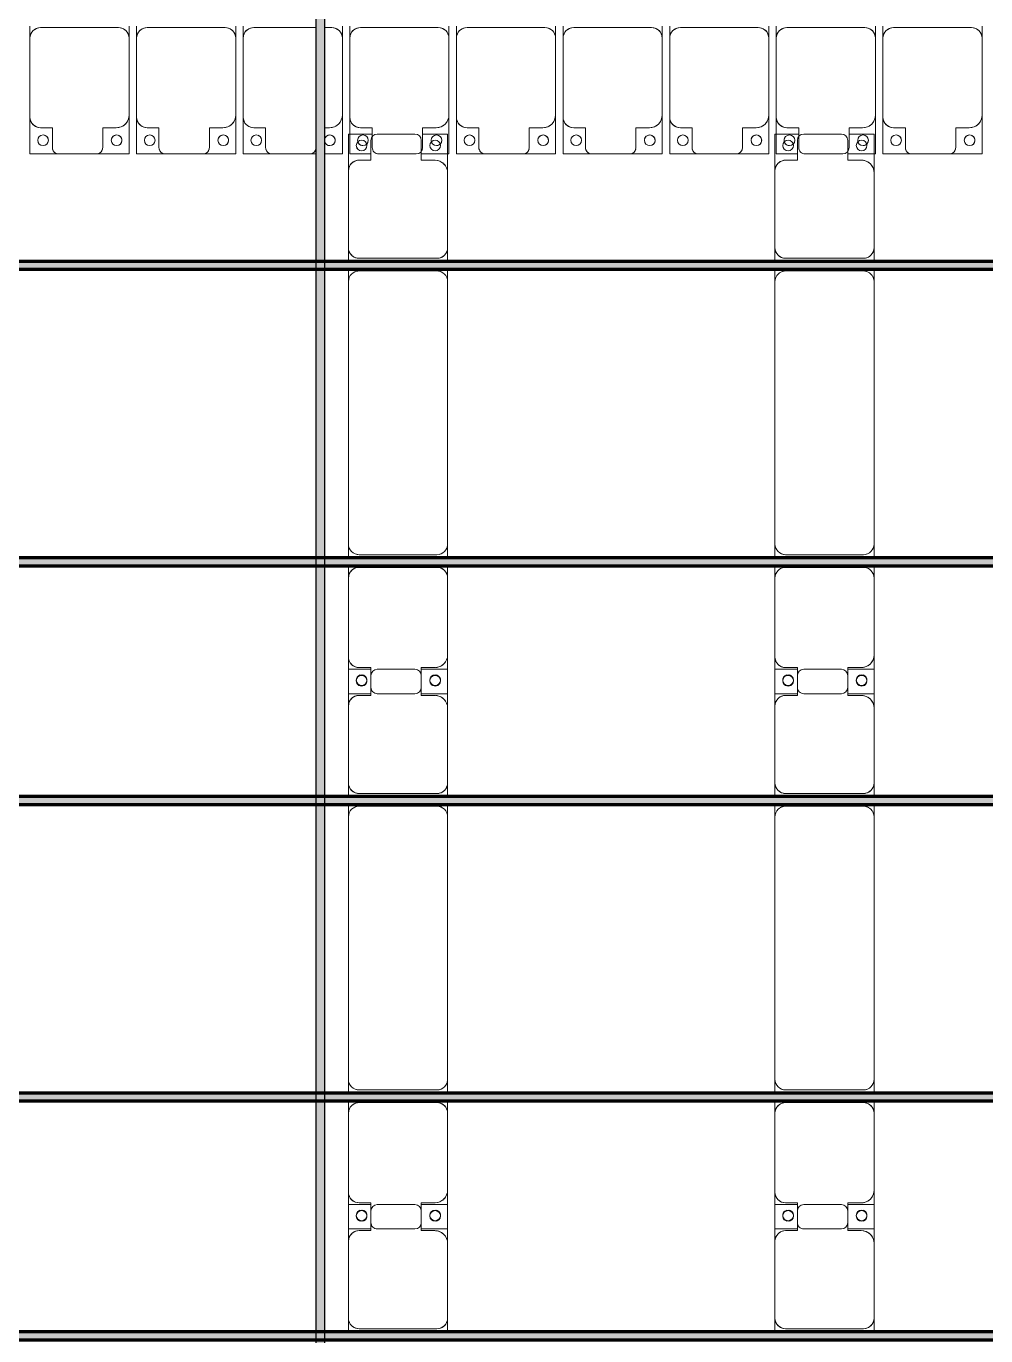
# Model space of a CAD drawing. Header units: millimetres. Extents: x -291190 to 146725, y 19759 to 185158.
# Drawn here: x -20923 to -16423, y 151050 to 157191 of the extents above; entities that cross this region are included whole.
import ezdxf

# ---------------------------------------------------------------- set-up
doc = ezdxf.new("R2010")
doc.units = ezdxf.units.MM
doc.layers.add('A-GENM', color=13, linetype='Continuous', lineweight=9)
doc.layers.add('S-BEAM', color=12, linetype='Continuous', lineweight=9)

# ---------------------------------------------------------------- blocks, each defined once
blk = doc.blocks.new('Dải phao đi lại kèm đỡ invester - DẢI PHAO ĐI LẠI-60252-KHUNG KẾT CẤU BÈ PIN 4')
at = {"layer": 'A-GENM', "color": 7}
for p, q in [((81258.4, 1312.2), (81411.8, 1312.2)), ((81258.4, 1129.7), (81258.4, 1312.2)), ((81258.4, 1312.2), (81258.4, 1129.7)), ((81411.8, 1312.2), (81258.4, 1312.2)), ((81588.2, 1312.2), (81411.8, 1312.2)), ((81588.2, 1312.2), (81723.4, 1312.2)), ((81723.4, 1312.2), (81588.2, 1312.2)), ((81723.4, 1312.2), (81723.4, 1139.7)), ((81723.4, 1139.7), (81723.4, 1312.2)), ((81758.4, 1312.2), (81888.1, 1312.2)), ((81758.4, 1129.7), (81758.4, 1312.2)), ((81758.4, 1312.2), (81758.4, 1129.7)), ((81831.6, 1312.2), (81819.4, 1312.2)), ((81868.8, 1312.2), (81855.3, 1312.2)), ((82088.2, 1312.2), (81911.8, 1312.2)), ((82124.6, 1312.2), (82223.4, 1312.2)), ((82149.1, 1312.2), (82133.8, 1312.2)), ((82180.3, 1312.2), (82167.8, 1312.2)), ((82223.4, 1312.2), (82223.4, 1139.7)), ((82258.4, 1312.2), (82411.8, 1312.2)), ((82258.4, 1129.7), (82258.4, 1312.2)), ((82258.4, 1312.2), (82258.4, 1129.7)), ((82411.8, 1312.2), (82258.4, 1312.2)), ((82588.2, 1312.2), (82411.8, 1312.2)), ((82588.2, 1312.2), (82723.4, 1312.2)), ((82723.4, 1312.2), (82588.2, 1312.2)), ((82723.4, 1312.2), (82723.4, 1139.7)), ((82723.4, 1139.7), (82723.4, 1312.2)), ((82758.4, 1312.2), (82911.8, 1312.2)), ((82758.4, 1129.7), (82758.4, 1312.2)), ((82758.4, 1312.2), (82758.4, 1129.7)), ((82911.8, 1312.2), (82758.4, 1312.2)), ((83088.2, 1312.2), (82911.8, 1312.2)), ((83088.2, 1312.2), (83223.4, 1312.2)), ((83223.4, 1312.2), (83088.2, 1312.2)), ((83223.4, 1312.2), (83223.4, 1139.7)), ((83223.4, 1139.7), (83223.4, 1312.2)), ((83258.4, 1312.2), (83411.8, 1312.2)), ((83258.4, 1129.7), (83258.4, 1312.2)), ((83258.4, 1312.2), (83258.4, 1129.7)), ((83411.8, 1312.2), (83258.4, 1312.2)), ((83588.2, 1312.2), (83411.8, 1312.2)), ((83588.2, 1312.2), (83723.4, 1312.2)), ((83723.4, 1312.2), (83588.2, 1312.2)), ((83723.4, 1312.2), (83723.4, 1139.7)), ((83723.4, 1139.7), (83723.4, 1312.2)), ((83758.4, 1312.2), (83888.1, 1312.2)), ((83758.4, 1129.7), (83758.4, 1312.2)), ((83758.4, 1312.2), (83758.4, 1129.7)), ((83868.8, 1312.2), (83855.3, 1312.2)), ((84088.2, 1312.2), (83911.8, 1312.2)), ((84124.6, 1312.2), (84223.4, 1312.2)), ((84149.1, 1312.2), (84133.8, 1312.2)), ((84180.3, 1312.2), (84167.8, 1312.2)), ((84223.4, 1312.2), (84223.4, 1139.7)), ((84258.4, 1312.2), (84341.4, 1312.2)), ((84258.4, 1129.7), (84258.4, 1312.2)), ((84258.4, 1312.2), (84258.4, 1129.7)), ((84341.4, 1312.2), (84258.4, 1312.2)), ((84381.4, 1312.2), (84411.8, 1312.2)), ((84411.8, 1312.2), (84381.4, 1312.2)), ((84588.2, 1312.2), (84411.8, 1312.2)), ((84588.2, 1312.2), (84723.4, 1312.2)), ((84723.4, 1312.2), (84588.2, 1312.2)), ((84723.4, 1312.2), (84723.4, 1139.7)), ((84723.4, 1139.7), (84723.4, 1312.2)), ((84758.4, 1312.2), (84911.8, 1312.2)), ((84758.4, 1129.7), (84758.4, 1312.2)), ((84758.4, 1312.2), (84758.4, 1129.7)), ((84911.8, 1312.2), (84758.4, 1312.2)), ((85088.2, 1312.2), (84911.8, 1312.2)), ((85088.2, 1312.2), (85223.4, 1312.2)), ((85223.4, 1312.2), (85088.2, 1312.2)), ((85223.4, 1312.2), (85223.4, 1139.7)), ((85223.4, 1139.7), (85223.4, 1312.2)), ((85258.4, 1312.2), (85411.8, 1312.2)), ((85258.4, 1129.7), (85258.4, 1312.2)), ((85258.4, 1312.2), (85258.4, 1129.7)), ((85411.8, 1312.2), (85258.4, 1312.2)), ((85588.2, 1312.2), (85411.8, 1312.2)), ((85588.2, 1312.2), (85723.4, 1312.2)), ((85723.4, 1312.2), (85588.2, 1312.2)), ((85723.4, 1312.2), (85723.4, 1139.7)), ((85723.4, 1139.7), (85723.4, 1312.2)), ((81381.8, 1282.2), (81381.8, 1189.7)), ((81618.2, 1189.7), (81618.2, 1282.2)), ((81881.8, 1282.2), (81881.8, 1189.7)), ((82118.2, 1189.7), (82118.2, 1282.2)), ((82381.8, 1282.2), (82381.8, 1189.7)), ((82618.2, 1189.7), (82618.2, 1282.2)), ((82881.8, 1282.2), (82881.8, 1189.7)), ((83118.2, 1189.7), (83118.2, 1282.2)), ((83381.8, 1282.2), (83381.8, 1189.7)), ((83618.2, 1189.7), (83618.2, 1282.2)), ((83881.8, 1282.2), (83881.8, 1189.7)), ((84118.2, 1189.7), (84118.2, 1282.2)), ((84381.8, 1282.2), (84381.8, 1189.7)), ((84618.2, 1189.7), (84618.2, 1282.2)), ((84881.8, 1282.2), (84881.8, 1189.7)), ((85118.2, 1189.7), (85118.2, 1282.2)), ((85381.8, 1282.2), (85381.8, 1189.7)), ((85618.2, 1189.7), (85618.2, 1282.2)), ((81381.8, 1189.7), (81318.4, 1189.7)), ((81673.4, 1189.7), (81618.2, 1189.7)), ((81881.8, 1189.7), (81818.4, 1189.7)), ((82173.4, 1189.7), (82118.2, 1189.7)), ((82223.4, 1139.7), (82223.4, 1219.7)), ((82381.8, 1189.7), (82318.4, 1189.7)), ((82673.4, 1189.7), (82618.2, 1189.7)), ((82881.8, 1189.7), (82818.4, 1189.7)), ((83173.4, 1189.7), (83118.2, 1189.7)), ((83381.8, 1189.7), (83318.4, 1189.7)), ((83673.4, 1189.7), (83618.2, 1189.7)), ((83881.8, 1189.7), (83818.4, 1189.7)), ((84173.4, 1189.7), (84118.2, 1189.7)), ((84223.4, 1139.7), (84223.4, 1219.7)), ((84341.4, 1189.7), (84318.4, 1189.7)), ((84673.4, 1189.7), (84618.2, 1189.7)), ((84881.8, 1189.7), (84818.4, 1189.7)), ((85173.4, 1189.7), (85118.2, 1189.7)), ((85381.8, 1189.7), (85318.4, 1189.7)), ((85673.4, 1189.7), (85618.2, 1189.7)), ((81258.4, 1129.7), (81258.4, 769.7)), ((81723.4, 769.7), (81723.4, 1139.7)), ((81758.4, 1129.7), (81758.4, 769.7)), ((82223.4, 769.7), (82223.4, 1139.7)), ((82258.4, 1129.7), (82258.4, 769.7)), ((82723.4, 769.7), (82723.4, 1139.7)), ((82758.4, 1129.7), (82758.4, 769.7)), ((83223.4, 769.7), (83223.4, 1139.7)), ((83258.4, 1129.7), (83258.4, 769.7)), ((83723.4, 769.7), (83723.4, 1139.7)), ((83758.4, 1129.7), (83758.4, 769.7)), ((84223.4, 769.7), (84223.4, 1139.7)), ((84258.4, 1129.7), (84258.4, 769.7)), ((84723.4, 769.7), (84723.4, 1139.7)), ((84758.4, 1129.7), (84758.4, 769.7)), ((85223.4, 769.7), (85223.4, 1139.7)), ((85258.4, 1129.7), (85258.4, 769.7)), ((85723.4, 769.7), (85723.4, 1139.7)), ((81258.4, 713.3), (81258.4, 769.7)), ((81258.4, 713.3), (81258.4, 769.7)), ((81723.4, 769.7), (81723.4, 713.3)), ((81723.4, 769.7), (81723.4, 713.3)), ((81758.4, 713.3), (81758.4, 769.7)), ((81758.4, 713.3), (81758.4, 769.7)), ((82223.4, 769.7), (82223.4, 713.3)), ((82223.4, 769.7), (82223.4, 713.3)), ((82258.4, 713.3), (82258.4, 769.7)), ((82258.4, 713.3), (82258.4, 769.7)), ((82723.4, 769.7), (82723.4, 713.3)), ((82723.4, 769.7), (82723.4, 713.3)), ((82758.4, 713.3), (82758.4, 769.7)), ((82758.4, 713.3), (82758.4, 769.7)), ((83223.4, 769.7), (83223.4, 713.3)), ((83223.4, 769.7), (83223.4, 713.3)), ((83258.4, 713.3), (83258.4, 769.7)), ((83258.4, 713.3), (83258.4, 769.7)), ((83723.4, 769.7), (83723.4, 713.3)), ((83723.4, 769.7), (83723.4, 713.3)), ((83758.4, 713.3), (83758.4, 769.7)), ((83758.4, 713.3), (83758.4, 769.7)), ((84223.4, 769.7), (84223.4, 713.3)), ((84223.4, 769.7), (84223.4, 713.3)), ((84258.4, 713.3), (84258.4, 769.7)), ((84258.4, 713.3), (84258.4, 769.7)), ((84723.4, 769.7), (84723.4, 713.3)), ((84723.4, 769.7), (84723.4, 713.3)), ((84758.4, 713.3), (84758.4, 769.7)), ((84758.4, 713.3), (84758.4, 769.7)), ((85223.4, 769.7), (85223.4, 713.3)), ((85223.4, 769.7), (85223.4, 713.3)), ((85258.4, 713.3), (85258.4, 769.7)), ((85258.4, 713.3), (85258.4, 769.7)), ((85723.4, 769.7), (85723.4, 713.3)), ((85723.4, 769.7), (85723.4, 713.3)), ((81308.4, 719.7), (81673.4, 719.7)), ((81808.4, 719.7), (82173.4, 719.7)), ((82308.4, 719.7), (82673.4, 719.7)), ((82808.4, 719.7), (83173.4, 719.7)), ((83308.4, 719.7), (83673.4, 719.7)), ((83808.4, 719.7), (84173.4, 719.7)), ((84308.4, 719.7), (84341.4, 719.7)), ((84381.4, 719.7), (84673.4, 719.7)), ((84808.4, 719.7), (85173.4, 719.7)), ((85308.4, 719.7), (85673.4, 719.7))]:
    blk.add_line(p, q, dxfattribs=at)
for centre, radius, start, end in [((81411.8, 1282.2), 30, 90, 180), ((81411.8, 1282.2), 30, 105, 165), ((81411.8, 1282.2), 30, 135, 165), ((81411.8, 1282.2), 30, 135, 165), ((81411.8, 1282.2), 30, 105, 120), ((81411.8, 1282.2), 30, 105, 120), ((81588.2, 1282.2), 30, 360, 90), ((81588.2, 1282.2), 30, 60, 75), ((81588.2, 1282.2), 30, 15, 75), ((81588.2, 1282.2), 30, 60, 75), ((81588.2, 1282.2), 30, 15, 30), ((81588.2, 1282.2), 30, 15, 30), ((81911.8, 1282.2), 30, 90, 180), ((81911.8, 1282.2), 30, 150, 165), ((82088.2, 1282.2), 30, 360, 90), ((82411.8, 1282.2), 30, 90, 180), ((82411.8, 1282.2), 30, 105, 165), ((82411.8, 1282.2), 30, 135, 165), ((82411.8, 1282.2), 30, 135, 165), ((82411.8, 1282.2), 30, 105, 120), ((82411.8, 1282.2), 30, 105, 120), ((82588.2, 1282.2), 30, 360, 90), ((82588.2, 1282.2), 30, 60, 75), ((82588.2, 1282.2), 30, 15, 75), ((82588.2, 1282.2), 30, 60, 75), ((82588.2, 1282.2), 30, 15, 30), ((82588.2, 1282.2), 30, 15, 30), ((82911.8, 1282.2), 30, 90, 180), ((82911.8, 1282.2), 30, 105, 165), ((82911.8, 1282.2), 30, 135, 165), ((82911.8, 1282.2), 30, 135, 165), ((82911.8, 1282.2), 30, 105, 120), ((82911.8, 1282.2), 30, 105, 120), ((83088.2, 1282.2), 30, 360, 90), ((83088.2, 1282.2), 30, 60, 75), ((83088.2, 1282.2), 30, 15, 75), ((83088.2, 1282.2), 30, 60, 75), ((83088.2, 1282.2), 30, 15, 30), ((83088.2, 1282.2), 30, 15, 30), ((83411.8, 1282.2), 30, 90, 180), ((83411.8, 1282.2), 30, 105, 165), ((83411.8, 1282.2), 30, 135, 165), ((83411.8, 1282.2), 30, 135, 165), ((83411.8, 1282.2), 30, 105, 120), ((83411.8, 1282.2), 30, 105, 120), ((83588.2, 1282.2), 30, 360, 90), ((83588.2, 1282.2), 30, 60, 75), ((83588.2, 1282.2), 30, 15, 75), ((83588.2, 1282.2), 30, 60, 75), ((83588.2, 1282.2), 30, 15, 30), ((83588.2, 1282.2), 30, 15, 30), ((83911.8, 1282.2), 30, 90, 180), ((83911.8, 1282.2), 30, 150, 165), ((84088.2, 1282.2), 30, 360, 90), ((84411.8, 1282.2), 30, 90, 180), ((84411.8, 1282.2), 30, 105, 165), ((84411.8, 1282.2), 30, 135, 165), ((84411.8, 1282.2), 30, 135, 165), ((84411.8, 1282.2), 30, 105, 120), ((84411.8, 1282.2), 30, 105, 120), ((84588.2, 1282.2), 30, 360, 90), ((84588.2, 1282.2), 30, 60, 75), ((84588.2, 1282.2), 30, 15, 75), ((84588.2, 1282.2), 30, 60, 75), ((84588.2, 1282.2), 30, 15, 30), ((84588.2, 1282.2), 30, 15, 30), ((84911.8, 1282.2), 30, 90, 180), ((84911.8, 1282.2), 30, 105, 165), ((84911.8, 1282.2), 30, 135, 165), ((84911.8, 1282.2), 30, 135, 165), ((84911.8, 1282.2), 30, 105, 120), ((84911.8, 1282.2), 30, 105, 120), ((85088.2, 1282.2), 30, 360, 90), ((85088.2, 1282.2), 30, 60, 75), ((85088.2, 1282.2), 30, 15, 75), ((85088.2, 1282.2), 30, 60, 75), ((85088.2, 1282.2), 30, 15, 30), ((85088.2, 1282.2), 30, 15, 30), ((85411.8, 1282.2), 30, 90, 180), ((85411.8, 1282.2), 30, 105, 165), ((85411.8, 1282.2), 30, 135, 165), ((85411.8, 1282.2), 30, 135, 165), ((85411.8, 1282.2), 30, 105, 120), ((85411.8, 1282.2), 30, 105, 120), ((85588.2, 1282.2), 30, 360, 90), ((85588.2, 1282.2), 30, 60, 75), ((85588.2, 1282.2), 30, 15, 75), ((85588.2, 1282.2), 30, 60, 75), ((85588.2, 1282.2), 30, 15, 30), ((85588.2, 1282.2), 30, 15, 30), ((81316.8, 1248.6), 25, 90, 270), ((81316.8, 1248.6), 25, 90, 255), ((81316.8, 1248.6), 25, 270, 90), ((81316.8, 1248.6), 25, 0, 90), ((81316.8, 1248.6), 25, 300, 345), ((81661.8, 1248.6), 25, 90, 270), ((81661.8, 1248.6), 25, 90, 180), ((81661.8, 1248.6), 25, 195, 255), ((81661.8, 1248.6), 25, 270, 90), ((81661.8, 1248.6), 25, 270, 90), ((81816.8, 1248.6), 25, 90, 270), ((81816.8, 1248.6), 25, 90, 210), ((81816.8, 1248.6), 25, 270, 90), ((81816.8, 1248.6), 25, 0, 90), ((82161.8, 1248.6), 25, 90, 270), ((82161.8, 1248.6), 25, 90, 180), ((82161.8, 1248.6), 25, 270, 90), ((82161.8, 1248.6), 25, 345, 90), ((82316.8, 1248.6), 25, 90, 270), ((82316.8, 1248.6), 25, 90, 255), ((82316.8, 1248.6), 25, 270, 90), ((82316.8, 1248.6), 25, 0, 90), ((82316.8, 1248.6), 25, 300, 345), ((82661.8, 1248.6), 25, 90, 270), ((82661.8, 1248.6), 25, 90, 180), ((82661.8, 1248.6), 25, 195, 255), ((82661.8, 1248.6), 25, 270, 90), ((82661.8, 1248.6), 25, 270, 90), ((82816.8, 1248.6), 25, 90, 270), ((82816.8, 1248.6), 25, 90, 255), ((82816.8, 1248.6), 25, 270, 90), ((82816.8, 1248.6), 25, 0, 90), ((82816.8, 1248.6), 25, 300, 345), ((83161.8, 1248.6), 25, 90, 270), ((83161.8, 1248.6), 25, 90, 180), ((83161.8, 1248.6), 25, 195, 255), ((83161.8, 1248.6), 25, 270, 90), ((83161.8, 1248.6), 25, 270, 90), ((83316.8, 1248.6), 25, 90, 270), ((83316.8, 1248.6), 25, 90, 255), ((83316.8, 1248.6), 25, 270, 90), ((83316.8, 1248.6), 25, 0, 90), ((83316.8, 1248.6), 25, 300, 345), ((83661.8, 1248.6), 25, 90, 270), ((83661.8, 1248.6), 25, 90, 180), ((83661.8, 1248.6), 25, 195, 255), ((83661.8, 1248.6), 25, 270, 90), ((83661.8, 1248.6), 25, 270, 90), ((83816.8, 1248.6), 25, 90, 270), ((83816.8, 1248.6), 25, 90, 210), ((83816.8, 1248.6), 25, 270, 90), ((83816.8, 1248.6), 25, 0, 90), ((84161.8, 1248.6), 25, 90, 270), ((84161.8, 1248.6), 25, 90, 180), ((84161.8, 1248.6), 25, 270, 90), ((84161.8, 1248.6), 25, 345, 90), ((84316.8, 1248.6), 25, 90, 270), ((84316.8, 1248.6), 25, 90, 255), ((84316.8, 1248.6), 25, 15, 90), ((84316.8, 1248.6), 25, 15, 90), ((84316.8, 1248.6), 25, 270, 345), ((84316.8, 1248.6), 25, 300, 345), ((84661.8, 1248.6), 25, 90, 270), ((84661.8, 1248.6), 25, 90, 180), ((84661.8, 1248.6), 25, 195, 255), ((84661.8, 1248.6), 25, 270, 90), ((84661.8, 1248.6), 25, 270, 90), ((84816.8, 1248.6), 25, 90, 270), ((84816.8, 1248.6), 25, 90, 255), ((84816.8, 1248.6), 25, 270, 90), ((84816.8, 1248.6), 25, 0, 90), ((84816.8, 1248.6), 25, 300, 345), ((85161.8, 1248.6), 25, 90, 270), ((85161.8, 1248.6), 25, 90, 180), ((85161.8, 1248.6), 25, 195, 255), ((85161.8, 1248.6), 25, 270, 90), ((85161.8, 1248.6), 25, 270, 90), ((85316.8, 1248.6), 25, 90, 270), ((85316.8, 1248.6), 25, 90, 255), ((85316.8, 1248.6), 25, 270, 90), ((85316.8, 1248.6), 25, 0, 90), ((85316.8, 1248.6), 25, 300, 345), ((85661.8, 1248.6), 25, 90, 270), ((85661.8, 1248.6), 25, 90, 180), ((85661.8, 1248.6), 25, 195, 255), ((85661.8, 1248.6), 25, 270, 90), ((85661.8, 1248.6), 25, 270, 90), ((81318.4, 1129.7), 60, 90, 180), ((81318.4, 1129.7), 60, 90, 150), ((81318.4, 1129.7), 60, 135, 150), ((81318.4, 1129.7), 60, 135, 150), ((81316.8, 1248.6), 25, 270, 285), ((81673.4, 1139.7), 50, 0, 90), ((81673.4, 1139.7), 50, 45, 90), ((81673.4, 1139.7), 50, 15, 90), ((81673.4, 1139.7), 50, 45, 90), ((81818.4, 1129.7), 60, 90, 180), ((81818.4, 1129.7), 60, 90, 150), ((81818.4, 1129.7), 60, 135, 150), ((81818.4, 1129.7), 60, 135, 150), ((82173.4, 1139.7), 50, 0, 90), ((82173.4, 1139.7), 50, 45, 90), ((82173.4, 1139.7), 50, 15, 90), ((82173.4, 1139.7), 50, 45, 90), ((82318.4, 1129.7), 60, 90, 180), ((82318.4, 1129.7), 60, 90, 150), ((82318.4, 1129.7), 60, 135, 150), ((82318.4, 1129.7), 60, 135, 150), ((82316.8, 1248.6), 25, 270, 285), ((82673.4, 1139.7), 50, 0, 90), ((82673.4, 1139.7), 50, 45, 90), ((82673.4, 1139.7), 50, 15, 90), ((82673.4, 1139.7), 50, 45, 90), ((82818.4, 1129.7), 60, 90, 180), ((82818.4, 1129.7), 60, 90, 150), ((82818.4, 1129.7), 60, 135, 150), ((82818.4, 1129.7), 60, 135, 150), ((82816.8, 1248.6), 25, 270, 285), ((83173.4, 1139.7), 50, 0, 90), ((83173.4, 1139.7), 50, 45, 90), ((83173.4, 1139.7), 50, 15, 90), ((83173.4, 1139.7), 50, 45, 90), ((83318.4, 1129.7), 60, 90, 180), ((83318.4, 1129.7), 60, 90, 150), ((83318.4, 1129.7), 60, 135, 150), ((83318.4, 1129.7), 60, 135, 150), ((83316.8, 1248.6), 25, 270, 285), ((83673.4, 1139.7), 50, 0, 90), ((83673.4, 1139.7), 50, 45, 90), ((83673.4, 1139.7), 50, 15, 90), ((83673.4, 1139.7), 50, 45, 90), ((83818.4, 1129.7), 60, 90, 180), ((83818.4, 1129.7), 60, 90, 150), ((83818.4, 1129.7), 60, 135, 150), ((83818.4, 1129.7), 60, 135, 150), ((84173.4, 1139.7), 50, 0, 90), ((84173.4, 1139.7), 50, 45, 90), ((84173.4, 1139.7), 50, 15, 90), ((84173.4, 1139.7), 50, 45, 90), ((84318.4, 1129.7), 60, 90, 180), ((84318.4, 1129.7), 60, 90, 150), ((84318.4, 1129.7), 60, 135, 150), ((84318.4, 1129.7), 60, 135, 150), ((84316.8, 1248.6), 25, 270, 285), ((84673.4, 1139.7), 50, 0, 90), ((84673.4, 1139.7), 50, 45, 90), ((84673.4, 1139.7), 50, 15, 90), ((84673.4, 1139.7), 50, 45, 90), ((84818.4, 1129.7), 60, 90, 180), ((84818.4, 1129.7), 60, 90, 150), ((84818.4, 1129.7), 60, 135, 150), ((84818.4, 1129.7), 60, 135, 150), ((84816.8, 1248.6), 25, 270, 285), ((85173.4, 1139.7), 50, 0, 90), ((85173.4, 1139.7), 50, 45, 90), ((85173.4, 1139.7), 50, 15, 90), ((85173.4, 1139.7), 50, 45, 90), ((85318.4, 1129.7), 60, 90, 180), ((85318.4, 1129.7), 60, 90, 150), ((85318.4, 1129.7), 60, 135, 150), ((85318.4, 1129.7), 60, 135, 150), ((85316.8, 1248.6), 25, 270, 285), ((85673.4, 1139.7), 50, 0, 90), ((85673.4, 1139.7), 50, 45, 90), ((85673.4, 1139.7), 50, 15, 90), ((85673.4, 1139.7), 50, 45, 90), ((81308.4, 769.7), 50, 180, 270), ((81308.4, 769.7), 50, 195, 270), ((81673.4, 769.7), 50, 270, 0), ((81673.4, 769.7), 50, 270, 345), ((81808.4, 769.7), 50, 180, 270), ((81808.4, 769.7), 50, 195, 270), ((82173.4, 769.7), 50, 270, 0), ((82173.4, 769.7), 50, 270, 345), ((82308.4, 769.7), 50, 180, 270), ((82308.4, 769.7), 50, 195, 270), ((82673.4, 769.7), 50, 270, 0), ((82673.4, 769.7), 50, 270, 345), ((82808.4, 769.7), 50, 180, 270), ((82808.4, 769.7), 50, 195, 270), ((83173.4, 769.7), 50, 270, 0), ((83173.4, 769.7), 50, 270, 345), ((83308.4, 769.7), 50, 180, 270), ((83308.4, 769.7), 50, 195, 270), ((83673.4, 769.7), 50, 270, 0), ((83673.4, 769.7), 50, 270, 345), ((83808.4, 769.7), 50, 180, 270), ((83808.4, 769.7), 50, 195, 270), ((84173.4, 769.7), 50, 270, 0), ((84173.4, 769.7), 50, 270, 345), ((84308.4, 769.7), 50, 180, 270), ((84308.4, 769.7), 50, 195, 270), ((84673.4, 769.7), 50, 270, 0), ((84673.4, 769.7), 50, 270, 345), ((84808.4, 769.7), 50, 180, 270), ((84808.4, 769.7), 50, 195, 270), ((85173.4, 769.7), 50, 270, 0), ((85173.4, 769.7), 50, 270, 345), ((85308.4, 769.7), 50, 180, 270), ((85308.4, 769.7), 50, 195, 270), ((85673.4, 769.7), 50, 270, 0), ((85673.4, 769.7), 50, 270, 345)]:
    blk.add_arc(centre, radius, start, end, dxfattribs=at)
blk = doc.blocks.new('Dai phao do pin - DẢI PHAO ĐỠ PIN-51784-KHUNG KẾT CẤU BÈ PIN 4')
at = {"layer": 'A-GENM', "color": 7}
for p, q in [((-1312.2, 241.6), (-1129.7, 241.6)), ((-1312.2, 124.6), (-1312.2, 241.6)), ((-1312.2, 202.3), (-1312.2, 179.3)), ((-1129.7, 241.6), (-1219.7, 241.6)), ((-779.7, 241.6), (-1129.7, 241.6)), ((-779.7, 241.6), (-716.7, 241.6)), ((-779.7, 241.6), (-716.7, 241.6)), ((-729.7, -173.4), (-729.7, 191.6)), ((-676.7, 241.6), (-620.3, 241.6)), ((-676.7, 241.6), (-620.3, 241.6)), ((-670.3, 191.6), (-670.3, -173.4)), ((610.3, 241.6), (-620.3, 241.6)), ((610.3, 241.6), (673.3, 241.6)), ((610.3, 241.6), (673.3, 241.6)), ((660.3, -173.4), (660.3, 191.6)), ((713.3, 241.6), (769.7, 241.6)), ((713.3, 241.6), (769.7, 241.6)), ((719.7, 191.6), (719.7, -173.4)), ((1129.7, 241.6), (769.7, 241.6)), ((1129.7, 241.6), (1312.2, 241.6)), ((1312.2, 241.6), (1129.7, 241.6)), ((1197.8, 241.6), (1380.3, 241.6)), ((1197.8, 116.2), (1197.8, 241.6)), ((1380.3, 241.6), (1197.8, 241.6)), ((1312.2, 241.6), (1312.2, 116.2)), ((1730.3, 241.6), (1380.3, 241.6)), ((1730.3, 241.6), (1793.3, 241.6)), ((1730.3, 241.6), (1793.3, 241.6)), ((1780.3, -173.4), (1780.3, 191.6)), ((1833.3, 241.6), (1889.7, 241.6)), ((1833.3, 241.6), (1889.7, 241.6)), ((1839.7, 191.6), (1839.7, -173.4)), ((3120.3, 241.6), (1889.7, 241.6)), ((3120.3, 241.6), (3183.3, 241.6)), ((3120.3, 241.6), (3183.3, 241.6)), ((3170.3, -173.4), (3170.3, 191.6)), ((3223.3, 241.6), (3279.7, 241.6)), ((3223.3, 241.6), (3279.7, 241.6)), ((3229.7, 191.6), (3229.7, -173.4)), ((3639.7, 241.6), (3279.7, 241.6)), ((3639.7, 241.6), (3822.2, 241.6)), ((3822.2, 241.6), (3639.7, 241.6)), ((3707.8, 241.6), (3890.3, 241.6)), ((3707.8, 116.2), (3707.8, 241.6)), ((3890.3, 241.6), (3707.8, 241.6)), ((3822.2, 241.6), (3822.2, 116.2)), ((4240.3, 241.6), (3890.3, 241.6)), ((4240.3, 241.6), (4303.3, 241.6)), ((4240.3, 241.6), (4303.3, 241.6)), ((4290.3, -173.4), (4290.3, 191.6)), ((-1312.2, 166.1), (-1312.2, 147.6)), ((-1189.7, 181.6), (-1189.7, 118.2)), ((1189.7, 118.2), (1189.7, 181.6)), ((1320.3, 181.6), (1320.3, 118.2)), ((3699.7, 118.2), (3699.7, 181.6)), ((3830.3, 181.6), (3830.3, 118.2)), ((-1312.2, 88.2), (-1312.2, -88.2)), ((-1189.7, 118.2), (-1282.2, 118.2)), ((1282.2, 118.2), (1189.7, 118.2)), ((1197.8, 88.2), (1197.8, -88.2)), ((1320.3, 118.2), (1227.8, 118.2)), ((1312.2, -88.2), (1312.2, 88.2)), ((3792.2, 118.2), (3699.7, 118.2)), ((3707.8, 88.2), (3707.8, -88.2)), ((3830.3, 118.2), (3737.8, 118.2)), ((3822.2, -88.2), (3822.2, 88.2)), ((-1312.2, -223.4), (-1312.2, -111.9)), ((-1282.2, -118.2), (-1189.7, -118.2)), ((-1189.7, -118.2), (-1189.7, -173.4)), ((1189.7, -173.4), (1189.7, -118.2)), ((1189.7, -118.2), (1282.2, -118.2)), ((1197.8, -223.4), (1197.8, -116.2)), ((1227.8, -118.2), (1320.3, -118.2)), ((1312.2, -116.2), (1312.2, -223.4)), ((1320.3, -118.2), (1320.3, -173.4)), ((3699.7, -173.4), (3699.7, -118.2)), ((3699.7, -118.2), (3792.2, -118.2)), ((3707.8, -223.4), (3707.8, -116.2)), ((3737.8, -118.2), (3830.3, -118.2)), ((3822.2, -116.2), (3822.2, -223.4)), ((3830.3, -118.2), (3830.3, -173.4)), ((-1312.2, -122.9), (-1312.2, -143.5)), ((-1312.2, -151.7), (-1312.2, -189.3)), ((1197.8, -169.2), (1197.8, -202)), ((3707.8, -169.2), (3707.8, -202)), ((-1139.7, -223.4), (-1312.2, -223.4)), ((-1312.2, -223.4), (-1139.7, -223.4)), ((-1139.7, -223.4), (-779.7, -223.4)), ((-716.7, -223.4), (-779.7, -223.4)), ((-716.7, -223.4), (-779.7, -223.4)), ((-620.3, -223.4), (-676.7, -223.4)), ((-620.3, -223.4), (-676.7, -223.4)), ((-620.3, -223.4), (610.3, -223.4)), ((673.3, -223.4), (610.3, -223.4)), ((673.3, -223.4), (610.3, -223.4)), ((769.7, -223.4), (713.3, -223.4)), ((769.7, -223.4), (713.3, -223.4)), ((769.7, -223.4), (1139.7, -223.4)), ((1312.2, -223.4), (1139.7, -223.4)), ((1139.7, -223.4), (1312.2, -223.4)), ((1370.3, -223.4), (1197.8, -223.4)), ((1197.8, -223.4), (1370.3, -223.4)), ((1370.3, -223.4), (1730.3, -223.4)), ((1793.3, -223.4), (1730.3, -223.4)), ((1793.3, -223.4), (1730.3, -223.4)), ((1889.7, -223.4), (1833.3, -223.4)), ((1889.7, -223.4), (1833.3, -223.4)), ((1889.7, -223.4), (3120.3, -223.4)), ((3183.3, -223.4), (3120.3, -223.4)), ((3183.3, -223.4), (3120.3, -223.4)), ((3279.7, -223.4), (3223.3, -223.4)), ((3279.7, -223.4), (3223.3, -223.4)), ((3279.7, -223.4), (3649.7, -223.4)), ((3822.2, -223.4), (3649.7, -223.4)), ((3649.7, -223.4), (3822.2, -223.4)), ((3880.3, -223.4), (3707.8, -223.4)), ((3707.8, -223.4), (3880.3, -223.4)), ((3880.3, -223.4), (4240.3, -223.4)), ((4303.3, -223.4), (4240.3, -223.4)), ((4303.3, -223.4), (4240.3, -223.4))]:
    blk.add_line(p, q, dxfattribs=at)
for centre, radius, start, end in [((-1258.6, 183.2), 25, 0, 180), ((-1258.6, 183.2), 25, 90, 180), ((-1129.7, 181.6), 60, 90, 180), ((-1129.7, 181.6), 60, 120, 180), ((-779.7, 191.6), 50, 360, 90), ((-779.7, 191.6), 50, 360, 75), ((-620.3, 191.6), 50, 90, 180), ((-620.3, 191.6), 50, 150, 180), ((-620.3, 191.6), 50, 105, 120), ((610.3, 191.6), 50, 360, 90), ((610.3, 191.6), 50, 60, 90), ((610.3, 191.6), 50, 15, 30), ((769.7, 191.6), 50, 90, 180), ((769.7, 191.6), 50, 105, 180), ((1129.7, 181.6), 60, 360, 90), ((1129.7, 181.6), 60, 45, 60), ((1129.7, 181.6), 60, 360, 60), ((1129.7, 181.6), 60, 45, 60), ((1248.6, 183.2), 25, 0, 180), ((1248.6, 183.2), 25, 360, 165), ((1251.4, 183.2), 25, 0, 180), ((1251.4, 183.2), 25, 90, 180), ((1251.4, 183.2), 25, 15, 75), ((1380.3, 181.6), 60, 90, 180), ((1380.3, 181.6), 60, 120, 180), ((1730.3, 191.6), 50, 360, 90), ((1730.3, 191.6), 50, 360, 75), ((1889.7, 191.6), 50, 90, 180), ((1889.7, 191.6), 50, 150, 180), ((1889.7, 191.6), 50, 105, 120), ((3120.3, 191.6), 50, 360, 90), ((3120.3, 191.6), 50, 75, 90), ((3120.3, 191.6), 50, 15, 30), ((3279.7, 191.6), 50, 90, 180), ((3279.7, 191.6), 50, 105, 180), ((3639.7, 181.6), 60, 360, 90), ((3639.7, 181.6), 60, 45, 60), ((3639.7, 181.6), 60, 360, 60), ((3639.7, 181.6), 60, 45, 60), ((3758.6, 183.2), 25, 0, 180), ((3758.6, 183.2), 25, 360, 165), ((3761.4, 183.2), 25, 0, 180), ((3761.4, 183.2), 25, 90, 180), ((3761.4, 183.2), 25, 15, 75), ((3890.3, 181.6), 60, 90, 180), ((3890.3, 181.6), 60, 120, 180), ((4240.3, 191.6), 50, 360, 90), ((4240.3, 191.6), 50, 360, 75), ((-1258.6, 183.2), 25, 180, 0), ((-1258.6, 183.2), 25, 180, 270), ((-1258.6, 183.2), 25, 285, 300), ((1248.6, 183.2), 25, 180, 0), ((1251.4, 183.2), 25, 180, 0), ((1251.4, 183.2), 25, 180, 270), ((1248.6, 183.2), 25, 210, 255), ((1248.6, 183.2), 25, 270, 360), ((1251.4, 183.2), 25, 285, 330), ((3758.6, 183.2), 25, 180, 0), ((3761.4, 183.2), 25, 180, 0), ((3761.4, 183.2), 25, 180, 270), ((3758.6, 183.2), 25, 210, 255), ((3758.6, 183.2), 25, 270, 360), ((3761.4, 183.2), 25, 285, 330), ((-1282.2, 88.2), 30, 90, 180), ((1227.8, 88.2), 30, 90, 180), ((1282.2, 88.2), 30, 360, 90), ((3737.8, 88.2), 30, 90, 180), ((3792.2, 88.2), 30, 360, 90), ((-1282.2, -88.2), 30, 180, 270), ((-1282.2, -88.2), 30, 240, 255), ((1227.8, -88.2), 30, 180, 270), ((1282.2, -88.2), 30, 270, 360), ((3737.8, -88.2), 30, 180, 270), ((3792.2, -88.2), 30, 270, 360), ((-1258.6, -161.8), 25, 0, 180), ((-1258.6, -161.8), 25, 90, 180), ((-1258.6, -161.8), 25, 180, 0), ((-1258.6, -161.8), 25, 180, 270), ((-1258.6, -161.8), 25, 285, 313.62534), ((-1139.7, -173.4), 50, 180, 270), ((-1139.7, -173.4), 50, 180, 255), ((-779.7, -173.4), 50, 270, 360), ((-779.7, -173.4), 50, 285, 360), ((-620.3, -173.4), 50, 180, 270), ((-620.3, -173.4), 50, 180, 210), ((610.3, -173.4), 50, 270, 360), ((610.3, -173.4), 50, 330, 360), ((769.7, -173.4), 50, 180, 270), ((769.7, -173.4), 50, 180, 255), ((1139.7, -173.4), 50, 270, 360), ((1139.7, -173.4), 50, 285, 360), ((1139.7, -173.4), 50, 315, 0), ((1139.7, -173.4), 50, 315, 0), ((1248.6, -161.8), 25, 0, 180), ((1248.6, -161.8), 25, 180, 0), ((1248.6, -161.8), 25, 105, 165), ((1248.6, -161.8), 25, 195, 360), ((1251.4, -161.8), 25, 0, 180), ((1251.4, -161.8), 25, 105, 180), ((1251.4, -161.8), 25, 180, 0), ((1251.4, -161.8), 25, 180, 270), ((1248.6, -161.8), 25, 360, 75), ((1251.4, -161.8), 25, 15, 75), ((1251.4, -161.8), 25, 285, 345), ((1370.3, -173.4), 50, 180, 270), ((1370.3, -173.4), 50, 180, 255), ((1730.3, -173.4), 50, 270, 360), ((1730.3, -173.4), 50, 285, 360), ((1889.7, -173.4), 50, 180, 270), ((1889.7, -173.4), 50, 180, 210), ((3120.3, -173.4), 50, 270, 360), ((3120.3, -173.4), 50, 330, 360), ((3279.7, -173.4), 50, 180, 270), ((3279.7, -173.4), 50, 180, 255), ((3649.7, -173.4), 50, 270, 360), ((3649.7, -173.4), 50, 285, 360), ((3649.7, -173.4), 50, 315, 0), ((3649.7, -173.4), 50, 315, 0), ((3758.6, -161.8), 25, 0, 180), ((3758.6, -161.8), 25, 180, 0), ((3758.6, -161.8), 25, 105, 165), ((3758.6, -161.8), 25, 195, 360), ((3761.4, -161.8), 25, 0, 180), ((3761.4, -161.8), 25, 105, 180), ((3761.4, -161.8), 25, 180, 0), ((3761.4, -161.8), 25, 180, 270), ((3758.6, -161.8), 25, 360, 75), ((3761.4, -161.8), 25, 15, 75), ((3761.4, -161.8), 25, 285, 345), ((3880.3, -173.4), 50, 180, 270), ((3880.3, -173.4), 50, 180, 255), ((4240.3, -173.4), 50, 270, 360), ((4240.3, -173.4), 50, 285, 360), ((-1139.7, -173.4), 50, 210, 225), ((-1139.7, -173.4), 50, 210, 225), ((-620.3, -173.4), 50, 240, 270), ((610.3, -173.4), 50, 285, 300), ((1370.3, -173.4), 50, 210, 225), ((1370.3, -173.4), 50, 210, 225), ((1889.7, -173.4), 50, 240, 270), ((3880.3, -173.4), 50, 210, 225), ((3880.3, -173.4), 50, 210, 225)]:
    blk.add_arc(centre, radius, start, end, dxfattribs=at)
blk = doc.blocks.new('Dai phao do pin - DẢI PHAO ĐỠ PIN-V14-KHUNG KẾT CẤU BÈ PIN 4')
at = {"layer": 'A-GENM', "color": 7}
for p, q in [((-1312.2, 241.6), (-1129.7, 241.6)), ((-1312.2, 124.6), (-1312.2, 241.6)), ((-1312.2, 202.3), (-1312.2, 184.9)), ((-1129.7, 241.6), (-1219.7, 241.6)), ((-779.7, 241.6), (-1129.7, 241.6)), ((-779.7, 241.6), (-716.7, 241.6)), ((-779.7, 241.6), (-716.7, 241.6)), ((-729.7, -173.4), (-729.7, 191.6)), ((-676.7, 241.6), (-620.3, 241.6)), ((-676.7, 241.6), (-620.3, 241.6)), ((-670.3, 191.6), (-670.3, -173.4)), ((610.3, 241.6), (-620.3, 241.6)), ((610.3, 241.6), (673.3, 241.6)), ((610.3, 241.6), (673.3, 241.6)), ((660.3, -173.4), (660.3, 191.6)), ((713.3, 241.6), (769.7, 241.6)), ((713.3, 241.6), (769.7, 241.6)), ((719.7, 191.6), (719.7, -173.4)), ((1129.7, 241.6), (769.7, 241.6)), ((1129.7, 241.6), (1312.2, 241.6)), ((1312.2, 241.6), (1129.7, 241.6)), ((1197.8, 241.6), (1380.3, 241.6)), ((1197.8, 116.2), (1197.8, 241.6)), ((1380.3, 241.6), (1197.8, 241.6)), ((1312.2, 241.6), (1312.2, 116.2)), ((1730.3, 241.6), (1380.3, 241.6)), ((1730.3, 241.6), (1793.3, 241.6)), ((1730.3, 241.6), (1793.3, 241.6)), ((1780.3, -173.4), (1780.3, 191.6)), ((1833.3, 241.6), (1889.7, 241.6)), ((1833.3, 241.6), (1889.7, 241.6)), ((1839.7, 191.6), (1839.7, -173.4)), ((3120.3, 241.6), (1889.7, 241.6)), ((3120.3, 241.6), (3183.3, 241.6)), ((3120.3, 241.6), (3183.3, 241.6)), ((3170.3, -173.4), (3170.3, 191.6)), ((3223.3, 241.6), (3279.7, 241.6)), ((3223.3, 241.6), (3279.7, 241.6)), ((3229.7, 191.6), (3229.7, -173.4)), ((3639.7, 241.6), (3279.7, 241.6)), ((3639.7, 241.6), (3822.2, 241.6)), ((3822.2, 241.6), (3639.7, 241.6)), ((3707.8, 241.6), (3890.3, 241.6)), ((3707.8, 116.2), (3707.8, 241.6)), ((3890.3, 241.6), (3707.8, 241.6)), ((3822.2, 241.6), (3822.2, 116.2)), ((4240.3, 241.6), (3890.3, 241.6)), ((4240.3, 241.6), (4303.3, 241.6)), ((4240.3, 241.6), (4303.3, 241.6)), ((4290.3, -173.4), (4290.3, 191.6)), ((-1312.2, 166.1), (-1312.2, 147.6)), ((-1189.7, 181.6), (-1189.7, 118.2)), ((1189.7, 118.2), (1189.7, 181.6)), ((1320.3, 181.6), (1320.3, 118.2)), ((3699.7, 118.2), (3699.7, 181.6)), ((3830.3, 181.6), (3830.3, 118.2)), ((-1312.2, 88.2), (-1312.2, -88.2)), ((-1189.7, 118.2), (-1282.2, 118.2)), ((1282.2, 118.2), (1189.7, 118.2)), ((1197.8, 88.2), (1197.8, -88.2)), ((1320.3, 118.2), (1227.8, 118.2)), ((1312.2, -88.2), (1312.2, 88.2)), ((3792.2, 118.2), (3699.7, 118.2)), ((3707.8, 88.2), (3707.8, -88.2)), ((3830.3, 118.2), (3737.8, 118.2)), ((3822.2, -88.2), (3822.2, 88.2)), ((-1312.2, -223.4), (-1312.2, -111.9)), ((-1282.2, -118.2), (-1189.7, -118.2)), ((-1189.7, -118.2), (-1189.7, -173.4)), ((1189.7, -173.4), (1189.7, -118.2)), ((1189.7, -118.2), (1282.2, -118.2)), ((1197.8, -223.4), (1197.8, -116.2)), ((1227.8, -118.2), (1320.3, -118.2)), ((1312.2, -116.2), (1312.2, -223.4)), ((1320.3, -118.2), (1320.3, -173.4)), ((3699.7, -173.4), (3699.7, -118.2)), ((3699.7, -118.2), (3792.2, -118.2)), ((3707.8, -223.4), (3707.8, -116.2)), ((3737.8, -118.2), (3830.3, -118.2)), ((3822.2, -116.2), (3822.2, -223.4)), ((3830.3, -118.2), (3830.3, -173.4)), ((-1312.2, -122.9), (-1312.2, -143.5)), ((-1312.2, -151.7), (-1312.2, -189.3)), ((1197.8, -169.2), (1197.8, -202)), ((3707.8, -169.2), (3707.8, -202)), ((-1139.7, -223.4), (-1312.2, -223.4)), ((-1312.2, -223.4), (-1139.7, -223.4)), ((-1139.7, -223.4), (-779.7, -223.4)), ((-716.7, -223.4), (-779.7, -223.4)), ((-716.7, -223.4), (-779.7, -223.4)), ((-620.3, -223.4), (-676.7, -223.4)), ((-620.3, -223.4), (-676.7, -223.4)), ((-620.3, -223.4), (610.3, -223.4)), ((673.3, -223.4), (610.3, -223.4)), ((673.3, -223.4), (610.3, -223.4)), ((769.7, -223.4), (713.3, -223.4)), ((769.7, -223.4), (713.3, -223.4)), ((769.7, -223.4), (1139.7, -223.4)), ((1312.2, -223.4), (1139.7, -223.4)), ((1139.7, -223.4), (1312.2, -223.4)), ((1370.3, -223.4), (1197.8, -223.4)), ((1197.8, -223.4), (1370.3, -223.4)), ((1370.3, -223.4), (1730.3, -223.4)), ((1793.3, -223.4), (1730.3, -223.4)), ((1793.3, -223.4), (1730.3, -223.4)), ((1889.7, -223.4), (1833.3, -223.4)), ((1889.7, -223.4), (1833.3, -223.4)), ((1889.7, -223.4), (3120.3, -223.4)), ((3183.3, -223.4), (3120.3, -223.4)), ((3183.3, -223.4), (3120.3, -223.4)), ((3279.7, -223.4), (3223.3, -223.4)), ((3279.7, -223.4), (3223.3, -223.4)), ((3279.7, -223.4), (3649.7, -223.4)), ((3822.2, -223.4), (3649.7, -223.4)), ((3649.7, -223.4), (3822.2, -223.4)), ((3880.3, -223.4), (3707.8, -223.4)), ((3707.8, -223.4), (3880.3, -223.4)), ((3880.3, -223.4), (4240.3, -223.4)), ((4303.3, -223.4), (4240.3, -223.4)), ((4303.3, -223.4), (4240.3, -223.4))]:
    blk.add_line(p, q, dxfattribs=at)
for centre, radius, start, end in [((-1258.6, 183.2), 25, 0, 180), ((-1258.6, 183.2), 25, 90, 180), ((-1129.7, 181.6), 60, 90, 180), ((-1129.7, 181.6), 60, 120, 176.82093), ((-779.7, 191.6), 50, 360, 90), ((-779.7, 191.6), 50, 360, 75), ((-620.3, 191.6), 50, 90, 180), ((-620.3, 191.6), 50, 150, 180), ((-620.3, 191.6), 50, 105, 120), ((610.3, 191.6), 50, 360, 90), ((610.3, 191.6), 50, 60, 90), ((610.3, 191.6), 50, 15, 30), ((769.7, 191.6), 50, 90, 180), ((769.7, 191.6), 50, 105, 180), ((1129.7, 181.6), 60, 360, 90), ((1129.7, 181.6), 60, 45, 60), ((1129.7, 181.6), 60, 3.17907, 60), ((1129.7, 181.6), 60, 45, 60), ((1248.6, 183.2), 25, 0, 180), ((1248.6, 183.2), 25, 360, 165), ((1251.4, 183.2), 25, 0, 180), ((1251.4, 183.2), 25, 90, 180), ((1251.4, 183.2), 25, 15, 75), ((1380.3, 181.6), 60, 90, 180), ((1380.3, 181.6), 60, 120, 176.82093), ((1730.3, 191.6), 50, 360, 90), ((1730.3, 191.6), 50, 360, 75), ((1889.7, 191.6), 50, 90, 180), ((1889.7, 191.6), 50, 150, 180), ((1889.7, 191.6), 50, 105, 120), ((3120.3, 191.6), 50, 360, 90), ((3120.3, 191.6), 50, 75, 90), ((3120.3, 191.6), 50, 15, 30), ((3279.7, 191.6), 50, 90, 180), ((3279.7, 191.6), 50, 105, 180), ((3639.7, 181.6), 60, 360, 90), ((3639.7, 181.6), 60, 45, 60), ((3639.7, 181.6), 60, 3.17907, 60), ((3639.7, 181.6), 60, 45, 60), ((3758.6, 183.2), 25, 0, 180), ((3758.6, 183.2), 25, 360, 165), ((3761.4, 183.2), 25, 0, 180), ((3761.4, 183.2), 25, 90, 180), ((3761.4, 183.2), 25, 15, 75), ((3890.3, 181.6), 60, 90, 180), ((3890.3, 181.6), 60, 120, 176.82093), ((4240.3, 191.6), 50, 360, 90), ((4240.3, 191.6), 50, 360, 75), ((-1258.6, 183.2), 25, 180, 0), ((-1258.6, 183.2), 25, 180, 270), ((-1258.6, 183.2), 25, 285, 300), ((1248.6, 183.2), 25, 180, 0), ((1251.4, 183.2), 25, 180, 0), ((1251.4, 183.2), 25, 180, 270), ((1248.6, 183.2), 25, 210, 255), ((1248.6, 183.2), 25, 270, 360), ((1251.4, 183.2), 25, 285, 330), ((3758.6, 183.2), 25, 180, 0), ((3761.4, 183.2), 25, 180, 0), ((3761.4, 183.2), 25, 180, 270), ((3758.6, 183.2), 25, 210, 255), ((3758.6, 183.2), 25, 270, 360), ((3761.4, 183.2), 25, 285, 330), ((-1282.2, 88.2), 30, 90, 180), ((1227.8, 88.2), 30, 90, 180), ((1282.2, 88.2), 30, 360, 90), ((3737.8, 88.2), 30, 90, 180), ((3792.2, 88.2), 30, 360, 90), ((-1282.2, -88.2), 30, 180, 270), ((-1282.2, -88.2), 30, 240, 255), ((1227.8, -88.2), 30, 180, 270), ((1282.2, -88.2), 30, 270, 360), ((3737.8, -88.2), 30, 180, 270), ((3792.2, -88.2), 30, 270, 360), ((-1258.6, -161.8), 25, 0, 180), ((-1258.6, -161.8), 25, 90, 180), ((-1258.6, -161.8), 25, 180, 0), ((-1258.6, -161.8), 25, 180, 270), ((-1258.6, -161.8), 25, 285, 313.62534), ((-1139.7, -173.4), 50, 180, 270), ((-1139.7, -173.4), 50, 180, 255), ((-779.7, -173.4), 50, 270, 360), ((-779.7, -173.4), 50, 285, 360), ((-620.3, -173.4), 50, 180, 270), ((-620.3, -173.4), 50, 180, 210), ((610.3, -173.4), 50, 270, 360), ((610.3, -173.4), 50, 330, 360), ((769.7, -173.4), 50, 180, 270), ((769.7, -173.4), 50, 180, 255), ((1139.7, -173.4), 50, 270, 360), ((1139.7, -173.4), 50, 285, 360), ((1139.7, -173.4), 50, 315, 0), ((1139.7, -173.4), 50, 315, 0), ((1248.6, -161.8), 25, 0, 180), ((1248.6, -161.8), 25, 180, 0), ((1248.6, -161.8), 25, 105, 165), ((1248.6, -161.8), 25, 195, 360), ((1251.4, -161.8), 25, 0, 180), ((1251.4, -161.8), 25, 105, 180), ((1251.4, -161.8), 25, 180, 0), ((1251.4, -161.8), 25, 180, 270), ((1248.6, -161.8), 25, 360, 75), ((1251.4, -161.8), 25, 15, 75), ((1251.4, -161.8), 25, 285, 345), ((1370.3, -173.4), 50, 180, 270), ((1370.3, -173.4), 50, 180, 255), ((1730.3, -173.4), 50, 270, 360), ((1730.3, -173.4), 50, 285, 360), ((1889.7, -173.4), 50, 180, 270), ((1889.7, -173.4), 50, 180, 210), ((3120.3, -173.4), 50, 270, 360), ((3120.3, -173.4), 50, 330, 360), ((3279.7, -173.4), 50, 180, 270), ((3279.7, -173.4), 50, 180, 255), ((3649.7, -173.4), 50, 270, 360), ((3649.7, -173.4), 50, 285, 360), ((3649.7, -173.4), 50, 315, 0), ((3649.7, -173.4), 50, 315, 0), ((3758.6, -161.8), 25, 0, 180), ((3758.6, -161.8), 25, 180, 0), ((3758.6, -161.8), 25, 105, 165), ((3758.6, -161.8), 25, 195, 360), ((3761.4, -161.8), 25, 0, 180), ((3761.4, -161.8), 25, 105, 180), ((3761.4, -161.8), 25, 180, 0), ((3761.4, -161.8), 25, 180, 270), ((3758.6, -161.8), 25, 360, 75), ((3761.4, -161.8), 25, 15, 75), ((3761.4, -161.8), 25, 285, 345), ((3880.3, -173.4), 50, 180, 270), ((3880.3, -173.4), 50, 180, 255), ((4240.3, -173.4), 50, 270, 360), ((4240.3, -173.4), 50, 285, 360), ((-1139.7, -173.4), 50, 210, 225), ((-1139.7, -173.4), 50, 210, 225), ((-620.3, -173.4), 50, 240, 270), ((610.3, -173.4), 50, 285, 300), ((1370.3, -173.4), 50, 210, 225), ((1370.3, -173.4), 50, 210, 225), ((1889.7, -173.4), 50, 240, 270), ((3880.3, -173.4), 50, 210, 225), ((3880.3, -173.4), 50, 210, 225)]:
    blk.add_arc(centre, radius, start, end, dxfattribs=at)
blk = doc.blocks.new('Dầm C52 - Hộp 40x60-62905-KHUNG KẾT CẤU BÈ PIN 4')
at = {"layer": 'S-BEAM', "lineweight": 25}
blk.add_hatch(color=4, dxfattribs=at).paths.add_polyline_path([(-37712.2, -20), (37712.2, -20), (37712.2, 20), (-37712.2, 20)])
at = {"layer": 'S-BEAM', "color": 4, "lineweight": 25}
for p, q in [((-37712.2, 20), (37712.2, 20)), ((37712.2, -20), (-37712.2, -20))]:
    blk.add_line(p, q, dxfattribs=at)
blk = doc.blocks.new('Dầm C52 - Dầm C52-74423-KHUNG KẾT CẤU BÈ PIN 4')
at = {"layer": 'S-BEAM', "lineweight": 140}
blk.add_hatch(color=1, dxfattribs=at).paths.add_polyline_path([(-153612.4, 20), (-153612.4, -20), (153612.4, -20), (153612.4, 20), (-152772.8, 20)])
at = {"layer": 'S-BEAM', "color": 1, "lineweight": 140}
for p, q in [((-153612.4, 20), (153612.4, 20)), ((153612.4, -20), (-153612.4, -20))]:
    blk.add_line(p, q, dxfattribs=at)

msp = doc.modelspace()

# ---------------------------------------------------------------- block references
at = {"layer": 'A-GENM', "color": 7}
for name, p, rotation in [('Dải phao đi lại kèm đỡ invester - DẢI PHAO ĐI LẠI-60252-KHUNG KẾT CẤU BÈ PIN 4', (64817.6, 157904.6), 180), ('Dai phao do pin - DẢI PHAO ĐỠ PIN-V14-KHUNG KẾT CẤU BÈ PIN 4', (-19188.7, 155373.2), 269.9999999999996), ('Dai phao do pin - DẢI PHAO ĐỠ PIN-51784-KHUNG KẾT CẤU BÈ PIN 4', (-17188.7, 155373.2), 269.9999999999996)]:
    msp.add_blockref(name, p, dxfattribs=dict(at, rotation=rotation))
at = {"layer": 'S-BEAM', "color": 4, "lineweight": 25, "rotation": 89.99999999999977}
msp.add_blockref('Dầm C52 - Hộp 40x60-62905-KHUNG KẾT CẤU BÈ PIN 4', (-19543.8, 121504.6), dxfattribs=at)
at = {"layer": 'S-BEAM', "color": 1, "lineweight": 140, "rotation": 180}
for p in [(-88196.3, 156069.8), (-88196.3, 154679.8), (-88196.3, 153559.8), (-88196.3, 152169.8), (-88196.3, 151049.8)]:
    msp.add_blockref('Dầm C52 - Dầm C52-74423-KHUNG KẾT CẤU BÈ PIN 4', p, dxfattribs=at)

doc.saveas('drawing.dxf')
